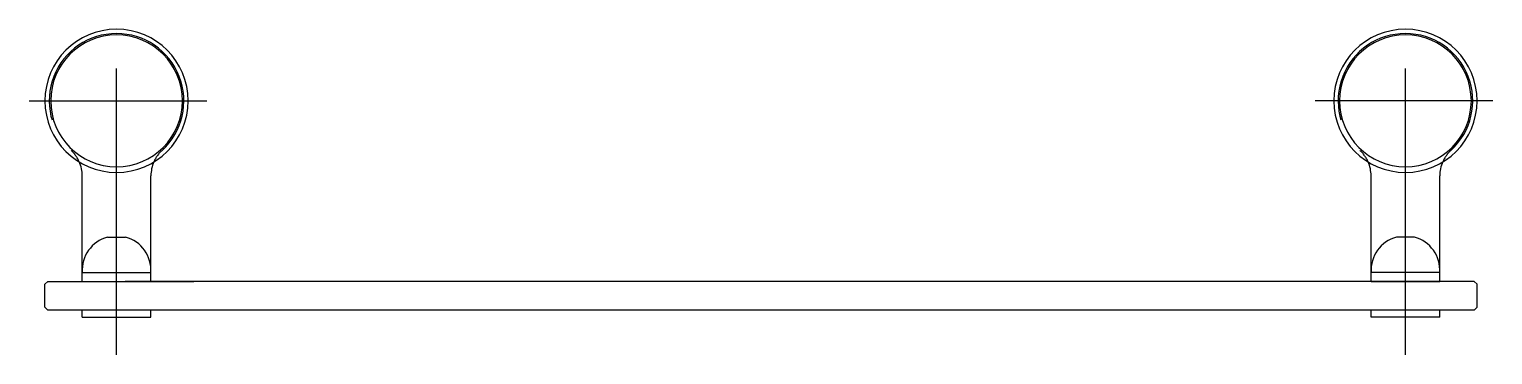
# Model space of a CAD drawing. Extents: x -1.128 to -0.617, y 310.443 to 310.557.
import ezdxf

# ---------------------------------------------------------------- set-up
doc = ezdxf.new("R2010")
doc.units = 0
doc.header["$LTSCALE"] = 0.2
doc.header["$MEASUREMENT"] = 0
for name, pattern in [('AXES', [0.54, 0.3, -0.08, 0.08, -0.08]), ('CACHE', [0.24, 0.12, -0.12]), ('CONTINU', [0])]:
    doc.linetypes.add(name, pattern=pattern)
doc.layers.get('0').update_dxf_attribs({"linetype": 'CONTINUOUS'})
doc.layers.add('DECA_EIXOS', color=5, linetype='AXES')

msp = doc.modelspace()

# ---------------------------------------------------------------- linework, layer by layer
at = {"linetype": 'CONTINU'}
for points in [[(-1.09733, 310.55714, 1), (-1.09733, 310.50714)], [(-1.09733, 310.55514, 1), (-1.09733, 310.50914)], [(-1.09733, 310.50714, 1), (-1.09733, 310.55714)], [(-1.09733, 310.50914, 1), (-1.09733, 310.55514)], [(-0.64738, 310.55714, 1), (-0.64738, 310.50714)], [(-0.64738, 310.55514, 1), (-0.64738, 310.50914)], [(-0.64738, 310.50714, 1), (-0.64738, 310.55714)], [(-0.64738, 310.50914, 1), (-0.64738, 310.55514)], [(-1.10933, 310.50599, 0.103299), (-1.11033, 310.51079)], [(-1.08433, 310.51079, 0.103458), (-1.08533, 310.50598)], [(-0.65938, 310.50599, 0.103299), (-0.66039, 310.51079)], [(-0.63438, 310.51079, 0.103299), (-0.63539, 310.50599)], [(-1.10048, 310.48455, 0.357459), (-1.1093, 310.47215)], [(-1.08537, 310.47215, 0.357463), (-1.09418, 310.48455)], [(-0.65053, 310.48455, 0.357459), (-0.65935, 310.47215)], [(-0.63542, 310.47215, 0.357457), (-0.64423, 310.48455)]]:
    msp.add_lwpolyline(points, format="xyb", dxfattribs=at)
at = {"linetype": 'CACHE'}
for points in [[(-1.08145, 310.51483, 2.569094), (-1.11322, 310.51483)], [(-0.6315, 310.51483, 2.569094), (-0.66327, 310.51483)], [(-1.11033, 310.51079, 0.104545), (-1.11322, 310.51483)], [(-1.08145, 310.51483, 0.104544), (-1.08433, 310.51079)], [(-0.66039, 310.51079, 0.104544), (-0.66327, 310.51483)], [(-0.6315, 310.51483, 0.104637), (-0.63438, 310.51079)]]:
    msp.add_lwpolyline(points, format="xyb", dxfattribs=at)
at = {"linetype": 'CONTINU'}
for points in [[(-1.10933, 310.46905), (-1.10933, 310.50599)], [(-1.08533, 310.46905), (-1.08533, 310.50598)], [(-0.65938, 310.46905), (-0.65938, 310.50599)], [(-0.63539, 310.46905), (-0.63539, 310.50599)], [(-1.10048, 310.48455), (-1.09418, 310.48455)], [(-0.64423, 310.48455), (-0.65053, 310.48455)], [(-1.1093, 310.47215), (-1.08537, 310.47215)], [(-0.63542, 310.47215), (-0.65935, 310.47215)], [(-1.12233, 310.46805), (-1.12133, 310.46905)], [(-1.12233, 310.46005), (-1.12233, 310.46805)], [(-1.12133, 310.46905), (-1.07034, 310.46905)], [(-0.67438, 310.46905), (-1.09433, 310.46905)], [(-0.62339, 310.46905), (-0.67438, 310.46905)], [(-0.65938, 310.46905), (-0.63539, 310.46905)], [(-0.62239, 310.46805), (-0.62339, 310.46905)], [(-0.62239, 310.46005), (-0.62239, 310.46805)], [(-1.12233, 310.46005), (-1.12133, 310.45905)], [(-0.62339, 310.45905), (-1.12133, 310.45905)], [(-1.10933, 310.45655), (-1.10933, 310.45905)], [(-1.10933, 310.45655), (-1.08533, 310.45655)], [(-1.08533, 310.45655), (-1.08533, 310.45905)], [(-0.65938, 310.45655), (-0.65938, 310.45905)], [(-0.63539, 310.45655), (-0.65938, 310.45655)], [(-0.63539, 310.45655), (-0.63539, 310.45905)], [(-0.62239, 310.46005), (-0.62339, 310.45905)]]:
    msp.add_lwpolyline(points, dxfattribs=at)
at = {"layer": 'DECA_EIXOS'}
for points in [[(-1.09733, 310.44345), (-1.09733, 310.55714)], [(-0.64738, 310.44345), (-0.64738, 310.55714)], [(-1.12781, 310.53214), (-1.06586, 310.53214)], [(-0.61691, 310.53214), (-0.67886, 310.53214)]]:
    msp.add_lwpolyline(points, dxfattribs=at)

doc.saveas('drawing.dxf')
